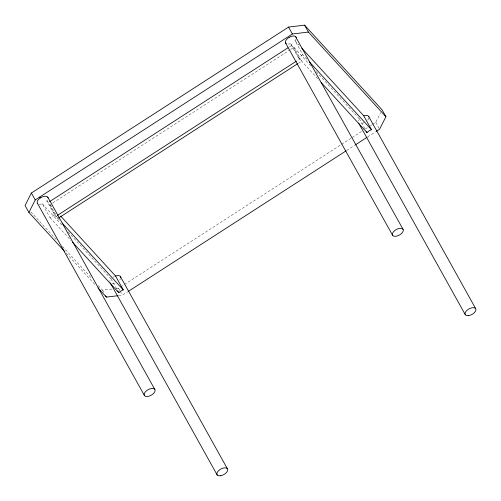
<?xml version="1.0" encoding="UTF-8"?>
<svg xmlns="http://www.w3.org/2000/svg" width="501" height="501" viewBox="0 0 501 501"><rect width="100%" height="100%" fill="white"/><g stroke="black" fill="none" stroke-linecap="round" stroke-linejoin="round"><path stroke-width="0.38" stroke-dasharray="2.5 1.88" d="M372.443 124.442L375.731 122.319L380.66 112.593M59.469 220.171L54.496 214.741L46.8 200.907L47.539 199.93M54.496 214.741L54.44 214.81A6.006 3.144 -29.1 0 1 50.682 217.384L50.006 217.609L42.309 203.775L41.558 204.026A6.043 3.163 -29.1 0 1 39.009 204.176M306.9 59.149L302.704 54.559L295.001 40.731L295.684 39.861A6.043 3.169 -29.1 0 0 296.179 38.828M302.704 54.559L302.56 54.741A6.006 3.144 -29.1 0 1 298.753 57.271L298.22 57.44L290.524 43.606L289.628 43.888M68.042 231.882L111.097 278.919L110.865 279.157A6.037 3.163 -29.1 0 0 109.819 281.218M359.273 118.762L316.068 71.511M289.365 46.906L291.989 45.209L299.692 59.043L297.062 60.74M57.884 218.442L50.188 204.615L52.16 203.343M52.818 202.918L289.985 49.868M290.643 49.449L293.93 47.326L310.802 65.756M298.345 63.276L301.627 61.16L293.93 47.326M116.288 288.538L118.574 288.263L119.889 287.417M120.547 286.992L123.835 284.869M124.492 284.443L340.874 144.814M341.532 144.388L351.395 138.025M352.053 137.6L361.922 131.231M365.21 129.114L367.84 127.411M370.471 125.713L371.786 124.868M118.612 295.64L122.426 295.177L127.686 291.782M346.698 150.457L354.589 145.365M367.74 136.873L375.637 131.782M113.094 277.216L114.466 276.452M98.334 285.583L102.548 290.185L112.468 288.996M295.001 40.731L299.203 45.315M290.524 43.606L291.989 45.209M298.22 57.44L319.024 80.16M46.8 200.907L48.253 202.498L55.949 216.326M50.188 204.615L51.246 205.767M42.309 203.775L62.788 226.151M50.006 217.609L71.01 240.555M30.849 211.86L57.208 240.655M62.481 246.417L92.009 278.669M66.332 253.331L95.854 285.583M375.731 122.319L379.583 129.233M364.797 128.613L359.298 118.737A6.037 3.163 -29.1 0 0 358.077 120.835M118.574 288.263L119.977 290.78M120.328 291.407L122.426 295.177M111.097 278.919L117.328 290.117M102.548 290.185L104.302 293.329M289.597 43.913A6.043 3.169 -29.1 0 1 288.25 44.101M120.378 278.982A6.037 3.163 -29.1 0 1 119.683 280.034M114.641 283.284A6.037 3.163 -29.1 0 1 110.965 283.359M368.899 118.004A6.037 3.163 -29.1 0 1 367.703 120.083M363.983 122.701A6.037 3.163 -29.1 0 1 359.968 123.403"/><path stroke-width="0.75" d="M376.295 131.356L379.583 129.233L385.92 116.727L382.069 109.813L304.57 25.15L288.545 27.079L31.388 193.023L25.05 205.529L28.901 212.443L64.748 251.602M28.901 212.443L35.239 199.937L292.396 33.993L308.416 32.07L385.92 116.727M72.589 242.271L118.793 292.753L120.791 291.043L123.271 289.866L115.568 276.032L60.734 216.131M321.135 82.465L366.995 132.565L369.287 130.692L371.485 129.703L363.789 115.869L301.827 48.184M289.19 37.343L287.893 38.208A6.043 3.163 -29.1 0 0 286.203 43.631M49.568 201.646L288.05 47.752M57.264 215.48L296.404 61.16M58.542 218.023L297.688 63.702M128.344 291.363L346.041 150.882M355.247 144.939L367.083 137.299M115.568 276.032L115.9 275.907A6.037 3.163 -29.1 0 1 120.728 277.967M363.789 115.869L364.415 115.65A6.037 3.163 -29.1 0 1 368.961 117.077M97.964 287.887L106.4 297.106L117.848 295.728M48.077 197.964A6.037 3.163 -29.1 0 0 40.838 197.588L39.56 198.471A6.031 3.163 -29.1 0 0 37.431 203.268L37.619 203.45M144.432 395.521L145.065 396.097A6.031 3.163 -29.1 0 0 152.254 394.544A6.031 3.163 -29.1 0 0 154.64 389.214A6.031 3.163 -29.1 0 0 147.851 389.853L146.568 390.724A6.031 3.163 -29.1 0 0 144.432 395.521L37.425 203.274M295.458 36.473L403.067 229.326L402.466 228.725M309.53 62.018L371.485 129.703M39.711 197.05L40.449 197.864M62.105 223.051L123.271 289.866M368.63 116.313L475.637 308.566M366.262 131.249L366.995 132.565M304.57 25.15L308.416 32.07M358.716 123.215L465.341 314.785M288.545 27.079L292.396 33.993M285.595 43.03L392.602 235.282M120.303 276.345L227.31 468.598M117.697 290.774L118.793 292.753M110.239 282.84L217.246 475.092M105.698 295.847L106.4 297.106M47.802 197.175L154.809 389.427M31.388 193.023L35.239 199.937M289.221 37.318A6.043 3.163 -29.1 0 1 295.496 36.454M296.091 37.049A6.043 3.163 -29.1 0 1 296.335 37.851M403.08 229.314A6.031 3.163 -29.1 0 1 399.93 234.737A6.031 3.163 -29.1 0 1 392.966 235.714A6.031 3.163 -29.1 0 1 394.907 230.46L396.197 229.596A6.031 3.163 -29.1 0 1 402.491 228.725M220.246 475.825A6.031 3.163 -29.1 0 0 227.711 469.324A6.031 3.163 -29.1 0 0 218.874 470.389A6.031 3.163 -29.1 0 0 220.246 475.825M468.178 315.68A6.031 3.163 -29.1 0 0 475.956 309.33A6.031 3.163 -29.1 0 0 467.333 310.006A6.031 3.163 -29.1 0 0 468.178 315.68"/></g></svg>
